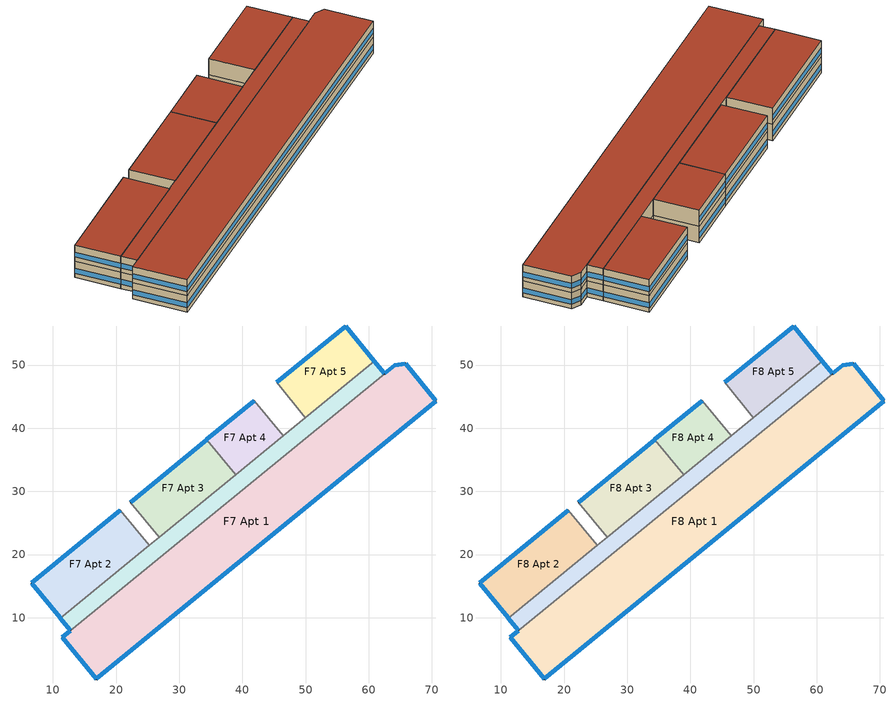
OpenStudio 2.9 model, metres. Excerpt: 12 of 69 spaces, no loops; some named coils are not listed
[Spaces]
F7 Apt 3
 floor to F6 Apt 3: 34.37,38.2 38.92,32.64 26.82,22.74 22.27,28.3 z18.94
 wall outside (Typical Insulated Steel Framed Exterior Wall R-15.63): 34.37,38.2 22.27,28.3 z18.94:21.79
 wall to F7 Apt 4: 38.92,32.64 34.37,38.2 z18.94:21.79
 wall to F7 corridor: 26.82,22.74 38.92,32.64 z18.94:21.79
 wall to Stair B (Typical Insulated Steel Framed Exterior Wall R-15.63): 22.27,28.3 26.82,22.74 z18.94:21.79
 window: 34.35,38.18 22.29,28.32 z19.7:20.56
F7 Apt 2
 floor to F6 Apt 2: 20.68,27 25.24,21.44 11.18,9.94 6.62,15.5 z18.94
 wall outside (Typical Insulated Steel Framed Exterior Wall R-15.63): 20.68,27 6.62,15.5 11.18,9.94 z18.94:21.79
 wall to F7 corridor: 11.18,9.94 25.24,21.44 z18.94:21.79
 wall to Stair B (Typical Insulated Steel Framed Exterior Wall R-15.63): 25.24,21.44 20.68,27 z18.94:21.79
 window: 20.67,26.99 6.64,15.52 / 6.64,15.48 11.16,9.96 z19.7:20.56
F7 Apt 1
 floor to F6 Apt 1: 65.83,50.18 70.64,44.31 16.85,0.3 11.46,6.89 64.12,49.98 z18.94
 wall outside (Typical Insulated Steel Framed Exterior Wall R-15.63): 12.78,7.97 11.46,6.89 16.85,0.3 70.64,44.31 65.83,50.18 64.12,49.98 62.5,48.65 z18.94:21.79
 wall to F7 corridor: 62.5,48.65 12.78,7.97 z18.94:21.79
 window: 16.87,0.32 70.62,44.29 / 11.47,6.87 16.83,0.32 / 70.62,44.33 65.85,50.16 z19.7:20.56; 12.76,7.96 11.48,6.91 / 65.81,50.18 64.15,49.98 / 64.1,49.96 62.52,48.66 z19.7:20.58
F7 Apt 4
 floor to F6 Apt 4: 41.89,44.35 46.44,38.79 38.92,32.64 34.37,38.2 z18.94
 wall outside (Typical Insulated Steel Framed Exterior Wall R-15.63): 41.89,44.35 34.37,38.2 z18.94:21.79
 wall to F7 corridor: 38.92,32.64 46.44,38.79 z18.94:21.79
 wall to Stair C (Typical Insulated Steel Framed Exterior Wall R-15.63): 46.44,38.79 41.89,44.35 z18.94:21.79
 window: 41.87,44.34 34.39,38.21 z19.7:20.56
F7 Apt 5
 floor to F6 Apt 5: 56.34,56.17 60.89,50.61 49.96,41.67 45.41,47.23 z18.94
 wall outside (Typical Insulated Steel Framed Exterior Wall R-15.63): 60.89,50.61 56.34,56.17 45.41,47.23 z18.94:21.79
 wall to F7 corridor: 49.96,41.67 60.89,50.61 z18.94:21.79
 wall to Stair C (Typical Insulated Steel Framed Exterior Wall R-15.63): 45.41,47.23 49.96,41.67 z18.94:21.79
 window: 56.32,56.16 45.43,47.25 / 60.87,50.63 56.36,56.15 z19.7:20.56
F7 corridor
 floor to F6 corridor: 60.89,50.61 62.5,48.65 12.78,7.97 11.18,9.94 z18.94
 wall outside (Typical Insulated Steel Framed Exterior Wall R-15.63): 11.18,9.94 12.78,7.97 / 62.5,48.65 60.89,50.61 z18.94:21.79
 wall to Stair B (Typical Insulated Steel Framed Exterior Wall R-15.63): 26.82,22.74 25.24,21.44 z18.94:21.79
 wall to Stair C (Typical Insulated Steel Framed Exterior Wall R-15.63): 49.96,41.67 46.44,38.79 z18.94:21.79
 window: 62.48,48.67 60.91,50.59 / 11.19,9.92 12.77,7.99 z19.7:20.57
F8 Apt 3
 floor to F7 Apt 3: 34.37,38.2 38.92,32.64 26.82,22.74 22.27,28.3 z21.79
 wall outside (Typical Insulated Steel Framed Exterior Wall R-15.63): 34.37,38.2 22.27,28.3 z21.79:24.63
 wall to F8 Apt 4: 38.92,32.64 34.37,38.2 z21.79:24.63
 wall to F8 corridor: 26.82,22.74 38.92,32.64 z21.79:24.63
 wall to Stair B (Typical Insulated Steel Framed Exterior Wall R-15.63): 22.27,28.3 26.82,22.74 z21.79:24.63
 window: 34.35,38.18 22.29,28.32 z22.55:23.4
 roof outside (Typical IEAD Roof R-31.25): 26.82,22.74 38.92,32.64 34.37,38.2 22.27,28.3 z24.63
F8 Apt 2
 floor to F7 Apt 2: 20.68,27 25.24,21.44 11.18,9.94 6.62,15.5 z21.79
 wall outside (Typical Insulated Steel Framed Exterior Wall R-15.63): 20.68,27 6.62,15.5 11.18,9.94 z21.79:24.63
 wall to F8 corridor: 11.18,9.94 25.24,21.44 z21.79:24.63
 wall to Stair B (Typical Insulated Steel Framed Exterior Wall R-15.63): 25.24,21.44 20.68,27 z21.79:24.63
 window: 20.67,26.99 6.64,15.52 z22.55:23.4; 6.64,15.48 11.16,9.96 z22.55:23.41
 roof outside (Typical IEAD Roof R-31.25): 11.18,9.94 25.24,21.44 20.68,27 6.62,15.5 z24.63
F8 Apt 5
 floor to F7 Apt 5: 56.34,56.17 60.89,50.61 49.96,41.67 45.41,47.23 z21.79
 wall outside (Typical Insulated Steel Framed Exterior Wall R-15.63): 60.89,50.61 56.34,56.17 45.41,47.23 z21.79:24.63
 wall to F8 corridor: 49.96,41.67 60.89,50.61 z21.79:24.63
 wall to Stair C (Typical Insulated Steel Framed Exterior Wall R-15.63): 45.41,47.23 49.96,41.67 z21.79:24.63
 window: 60.87,50.63 56.36,56.15 z22.55:23.41; 56.32,56.16 45.43,47.25 z22.55:23.4
 roof outside (Typical IEAD Roof R-31.25): 49.96,41.67 60.89,50.61 56.34,56.17 45.41,47.23 z24.63
F8 Apt 1
 floor to F7 Apt 1: 65.83,50.18 70.64,44.31 16.85,0.3 11.46,6.89 64.12,49.98 z21.79
 wall outside (Typical Insulated Steel Framed Exterior Wall R-15.63): 12.78,7.97 11.46,6.89 16.85,0.3 70.64,44.31 65.83,50.18 64.12,49.98 62.5,48.65 z21.79:24.63
 wall to F8 corridor: 62.5,48.65 12.78,7.97 z21.79:24.63
 window: 65.81,50.18 64.15,49.98 / 12.76,7.96 11.48,6.91 z22.55:23.43; 11.47,6.87 16.83,0.32 / 70.62,44.33 65.85,50.16 z22.55:23.41; 16.87,0.32 70.62,44.29 z22.55:23.4; 64.1,49.96 62.52,48.66 z22.55:23.42
 roof outside (Typical IEAD Roof R-31.25): 16.85,0.3 70.64,44.31 65.83,50.18 64.12,49.98 11.46,6.89 z24.63
F8 Apt 4
 floor to F7 Apt 4: 41.89,44.35 46.44,38.79 38.92,32.64 34.37,38.2 z21.79
 wall outside (Typical Insulated Steel Framed Exterior Wall R-15.63): 41.89,44.35 34.37,38.2 z21.79:24.63
 wall to F8 corridor: 38.92,32.64 46.44,38.79 z21.79:24.63
 wall to Stair C (Typical Insulated Steel Framed Exterior Wall R-15.63): 46.44,38.79 41.89,44.35 z21.79:24.63
 window: 41.87,44.34 34.39,38.21 z22.55:23.4
 roof outside (Typical IEAD Roof R-31.25): 38.92,32.64 46.44,38.79 41.89,44.35 34.37,38.2 z24.63
F8 corridor
 floor to F7 corridor: 60.89,50.61 62.5,48.65 12.78,7.97 11.18,9.94 z21.79
 wall outside (Typical Insulated Steel Framed Exterior Wall R-15.63): 11.18,9.94 12.78,7.97 / 62.5,48.65 60.89,50.61 z21.79:24.63
 wall to Stair B (Typical Insulated Steel Framed Exterior Wall R-15.63): 26.82,22.74 25.24,21.44 z21.79:24.63
 wall to Stair C (Typical Insulated Steel Framed Exterior Wall R-15.63): 49.96,41.67 46.44,38.79 z21.79:24.63
 window: 62.48,48.67 60.91,50.59 / 11.19,9.92 12.77,7.99 z22.55:23.42
 roof outside (Typical IEAD Roof R-31.25): 12.78,7.97 62.5,48.65 60.89,50.61 11.18,9.94 z24.63
[Building]
90.1-2013-MidriseApartment-ASHRAE 169-2006-4A PRM baseline created: 2019-10-16 18:10:48 -0400: Space Type=189.1-2009 - MidriseApartment - Apartment - CZ4-8; Default Construction Set=189.1-2009 - CZ3 - MidriseApartment
[Site]
New York J F Kennedy IntL Ar: Latitude {deg}=40.65; Longitude {deg}=-73.8; Time Zone {hr}=-5; Elevation {m}=5
[ClimateZones]
Climate Zone Institution Name 1=ASHRAE; Climate Zone Document Name 1=ANSI/ASHRAE Standard 169; Climate Zone Document Year 1=2006; Climate Zone Institution Name 2=CEC; Climate Zone Document Name 2=California Climate Zone Descriptions; Climate Zone Document Year 2=1995
[SizingPeriod:DesignDay] Barometric Pressure {Pa}=101289; Sky Clearness=0; Rain Indicator=0; Snow Indicator=0; Day of Month=21; Daylight Saving Time Indicator=0; Humidity Indicating Type=Wetbulb; Dry-Bulb Temperature Range Modifier Type=DefaultMultipliers
Name | Maximum Dry-Bulb Temperature {C} | Daily Dry-Bulb Temperature Range {deltaC} | Humidity Indicating Conditions at Maximum Dry-Bulb | Wind Speed {m/s} | Wind Direction {deg} | Month | Day Type | Solar Model Indicator | ASHRAE Taub | ASHRAE Taud
New York Laguardia Arpt Ann Htg 99.6% Condns DB | -10.8 | 0 | -10.8 | 7.5 | 320 | 1 | WinterDesignDay | ASHRAEClearSky
New York Laguardia Arpt Ann Clg .4% Condns DB=>MWB | 33.5 | 7.7 | 23.5 | 5.6 | 270 | 7 | SummerDesignDay | ASHRAETau | 0.532 | 1.821
[Construction]
ExtSlabCarpet 4in ClimateZone 1-8: MAT-CC05 4 HW CONCRETE, CP02 CARPET PAD
Interior Floor: F16 Acoustic tile, F05 Ceiling air space resistance, M11 100mm lightweight concrete
Interior Wall: G01a 19mm gypsum board, F04 Wall air space resistance, G01a 19mm gypsum board
Interior Ceiling: M11 100mm lightweight concrete, F05 Ceiling air space resistance, F16 Acoustic tile
Exterior Door: F08 Metal surface, I01 25mm insulation board
Interior Window: Clear 3mm
Interior Door; Interior Partition: G05 25mm wood
ASHRAE 189.1-2009 ExtRoof IEAD ClimateZone 2-5: Roof Membrane, Roof Insulation [21], Metal Decking
ASHRAE 189.1-2009 ExtWindow ClimateZone 3: Theoretical Glass [202]
ASHRAE 189.1-2009 ExtWall SteelFrame ClimateZone 1-3: MAT-SHEATH, Wall Insulation [33], 1/2IN Gypsum
Typical Insulated Steel Framed Exterior Wall R-15.63: 25mm Stucco, 5/8 in. Gypsum Board, Typical Insulation R-13.45 11, 5/8 in. Gypsum Board
Typical IEAD Roof R-31.25: Roof Membrane, Metal Roof Surface, Typical Insulation R-15.61
[Material] Thermal Absorptance=0.9
Name | Roughness | Thickness {m} | Conductivity {W/m-K} | Density {kg/m3} | Specific Heat {J/kg-K} | Solar Absorptance | Visible Absorptance
MAT-CC05 4 HW CONCRETE | Rough | 0.1016 | 1.311 | 2240 | 836.8 | 0.85 | 0.85
1/2IN Gypsum | Smooth | 0.0127 | 0.16 | 784.9 | 830 | 0.4 | 0.4
Roof Membrane | VeryRough | 0.0095 | 0.16 | 1121.29 | 1460 | 0.7 | 0.7
Metal Decking | MediumSmooth | 0.0015 | 45.006 | 7680 | 418.4 | 0.6 | 0.6
F16 Acoustic tile | MediumSmooth | 0.0191 | 0.06 | 368 | 590 | 0.3 | 0.3
M11 100mm lightweight concrete | MediumRough | 0.1016 | 0.53 | 1280 | 840 | 0.5 | 0.5
G01a 19mm gypsum board | MediumSmooth | 0.019 | 0.16 | 800 | 1090 | 0.4 | 0.4
F08 Metal surface; Metal Roof Surface | Smooth | 0.0008 | 45.28 | 7824 | 500 | 0.7 | 0.7
I01 25mm insulation board | MediumRough | 0.0254 | 0.03 | 43 | 1210 | 0.6 | 0.6
G05 25mm wood | MediumSmooth | 0.0254 | 0.15 | 608 | 1630 | 0.5 | 0.5
Roof Insulation [21] | MediumRough | 0.2105 | 0.049 | 265 | 836.8 | 0.7 | 0.7
Wall Insulation [33] | MediumRough | 0.0781 | 0.045 | 265 | 836.8 | 0.7 | 0.7
25mm Stucco | Smooth | 0.0254 | 0.72 | 1856 | 840 | 0.7 | 0.7
5/8 in. Gypsum Board | MediumSmooth | 0.0159 | 0.16 | 800 | 1090 | 0.7 | 0.7
[Material:NoMass] Roughness=Smooth; Thermal Absorptance=0.9
Name | Thermal Resistance {m2-K/W} | Solar Absorptance | Visible Absorptance
CP02 CARPET PAD | 0.1 | 0.8 | 0.8
MAT-SHEATH | 0.1 | 0.7 | 0.7
Typical Insulation R-13.45 11 | 2.368 | 0.7 | 0.7
Typical Insulation R-15.61 | 2.74908 | 0.7 | 0.7
[Material:AirGap]
Name | Thermal Resistance {m2-K/W}
F05 Ceiling air space resistance | 0.18
F04 Wall air space resistance | 0.15
[WindowMaterial:Glazing] Optical Data Type=SpectralAverage; Thickness {m}=0.003; Back Side Solar Reflectance at Normal Incidence=0; Back Side Visible Reflectance at Normal Incidence=0; Infrared Transmittance at Normal Incidence=0; Dirt Correction Factor for Solar and Visible Transmittance=1; Solar Diffusing=No
Name | Solar Transmittance at Normal Incidence | Front Side Solar Reflectance at Normal Incidence | Visible Transmittance at Normal Incidence | Front Side Visible Reflectance at Normal Incidence | Front Side Infrared Hemispherical Emissivity | Back Side Infrared Hemispherical Emissivity | Conductivity {W/m-K}
Clear 3mm | 0.837 | 0.075 | 0.898 | 0.081 | 0.84 | 0.84 | 0.9
Theoretical Glass [202] | 0.375 | 0.6 | 0.3192 | 0.6308 | 0.9 | 0.9 | 0.0192
[DefaultConstructionSet]
189.1-2009 - CZ3 - MidriseApartment: Default Exterior Surface Constructions=Default Surface Constructions 22; Default Interior Surface Constructions=Default Surface Constructions 23; Default Ground Contact Surface Constructions=Default Surface Constructions 24; Default Exterior SubSurface Constructions=Default Sub Surface Constructions 15; Default Interior SubSurface Constructions=Default Sub Surface Constructions 16; Interior Partition Construction=Interior Partition
[DefaultSurfaceConstructions]
Name | Floor Construction | Wall Construction | Roof Ceiling Construction
Default Surface Constructions 22 | ExtSlabCarpet 4in ClimateZone 1-8 | ASHRAE 189.1-2009 ExtWall SteelFrame ClimateZone 1-3 | ASHRAE 189.1-2009 ExtRoof IEAD ClimateZone 2-5
Default Surface Constructions 23 | Interior Floor | Interior Wall | Interior Ceiling
Default Surface Constructions 24 | ExtSlabCarpet 4in ClimateZone 1-8 | ExtSlabCarpet 4in ClimateZone 1-8 | ExtSlabCarpet 4in ClimateZone 1-8
[DefaultSubSurfaceConstructions]
Name | Fixed Window Construction | Operable Window Construction | Door Construction | Tubular Daylight Dome Construction | Tubular Daylight Diffuser Construction
Default Sub Surface Constructions 15 | ASHRAE 189.1-2009 ExtWindow ClimateZone 3 | ASHRAE 189.1-2009 ExtWindow ClimateZone 3 | Exterior Door | Interior Window | Interior Window
Default Sub Surface Constructions 16 | Interior Window | Interior Window | Interior Door
[ThermostatSetpoint:DualSetpoint]
Name | Heating Setpoint Temperature Schedule | Cooling Setpoint Temperature Schedule
Thermostat Setpoint Dual Setpoint 3; Thermostat Setpoint Dual Setpoint 8; Thermostat Setpoint Dual Setpoint 11; Thermostat Setpoint Dual Setpoint 13; Thermostat Setpoint Dual Setpoint 17; Thermostat Setpoint Dual Setpoint 20; Thermostat Setpoint Dual Setpoint 30; Thermostat Setpoint Dual Setpoint 31; Thermostat Setpoint Dual Setpoint 32; Thermostat Setpoint Dual Setpoint 33 | MidriseApartment Apartment HtgSetp | MidriseApartment Apartment ClgSetp
Thermostat Setpoint Dual Setpoint 42; Thermostat Setpoint Dual Setpoint 43 | MidriseApartment Corridor HtgSetp | MidriseApartment Corridor ClgSetp
[BuildingStory]
Name | Nominal Z Coordinate {m} | Nominal Floor to Floor Height {m}
Building Story 7; Building Story 8; Building Story 9; Building Story 10; Building Story 11; Building Story 12; Building Story 13; Building Story 14; Building Story 15; Building Story 16; Building Story 17; Building Story 28; Building Story 30 | 0 | 2.843784
Building Story 18 | 2.843784 | 2.843784
Building Story 19; Building Story 20; Building Story 21; Building Story 25; Building Story 37 | 0 | 4.7244
Building Story 22 | 0 | 13.2558
Building Story 23; Building Story 24 | 0 | 19.9065
Building Story 26; Building Story 29 | 0 | 8.531352
Building Story 27 | 0 | 11.3751
Building Story 31; Building Story 32; Building Story 33; Building Story 34; Building Story 35; Building Story 36 | 0 | 4.75488
Building Story 38 | 0 | 4.572
[Space] Default Construction Set=189.1-2009 - CZ3 - MidriseApartment
Name | Space Type | Building Story | Thermal Zone
F7 Apt 3 | 189.1-2009 - MidriseApartment - Apartment - CZ4-8 | Building Story 7 | Thermal Zone: F7 Apt 3
F7 Apt 2 | 189.1-2009 - MidriseApartment - Apartment - CZ4-8 | Building Story 7 | Thermal Zone: F7 Apt 2
F7 Apt 1 | 189.1-2009 - MidriseApartment - Apartment - CZ4-8 | Building Story 7 | Thermal Zone: F7 Apt 1
F7 Apt 4 | 189.1-2009 - MidriseApartment - Apartment - CZ4-8 | Building Story 7 | Thermal Zone: F7 Apt 4
F7 Apt 5 | 189.1-2009 - MidriseApartment - Apartment - CZ4-8 | Building Story 7 | Thermal Zone: F7 Apt 5
F8 Apt 3 | 189.1-2009 - MidriseApartment - Apartment - CZ4-8 | Building Story 8 | Thermal Zone: F8 Apt 3
F8 Apt 2 | 189.1-2009 - MidriseApartment - Apartment - CZ4-8 | Building Story 8 | Thermal Zone: F8 Apt 2
F8 Apt 5 | 189.1-2009 - MidriseApartment - Apartment - CZ4-8 | Building Story 8 | Thermal Zone: F8 Apt 5
F8 Apt 1 | 189.1-2009 - MidriseApartment - Apartment - CZ4-8 | Building Story 8 | Thermal Zone: F8 Apt 1
F8 Apt 4 | 189.1-2009 - MidriseApartment - Apartment - CZ4-8 | Building Story 8 | Thermal Zone: F8 Apt 4
F8 corridor | 189.1-2009 - Office - Corridor - CZ4-8 | Building Story 8 | Thermal Zone: F8 corridor
F7 corridor | 189.1-2009 - Office - Corridor - CZ4-8 | Building Story 7 | Thermal Zone: F7 corridor
[SpaceType]
Name | Default Schedule Set | Design Specification Outdoor Air Object | Standards Building Type | Standards Space Type
189.1-2009 - MidriseApartment - Apartment - CZ4-8 | 189.1-2009 - MidriseApartment - Apartment - CZ4-8 Schedule Set | 189.1-2009 - MidriseApartment - Apartment - CZ4-8 Ventilation | MidriseApartment | Apartment
189.1-2009 - Office - Corridor - CZ4-8 | 189.1-2009 - Office - Corridor - CZ4-8 Schedule Set | 189.1-2009 - Office - Corridor - CZ4-8 Ventilation | Office | Corridor
[DefaultScheduleSet]
Name | Number of People Schedule | People Activity Level Schedule | Lighting Schedule | Electric Equipment Schedule | Infiltration Schedule
189.1-2009 - MidriseApartment - Apartment - CZ4-8 Schedule Set | MidriseApartment Apartment Occ | MidriseApartment Activity | MidriseApartment Apartment Light | MidriseApartment Apartment Equip | MidriseApartment Infil
189.1-2009 - Office - Corridor - CZ4-8 Schedule Set | Office Work Occ | Office Activity 1 | Common Area  Light | Common Area Equip | Office Infil Quarter On
[People:Definition] Number of People Calculation Method=People/Area; Fraction Radiant=0.3
Name | People per Space Floor Area {person/m2}
189.1-2009 - MidriseApartment - Apartment - CZ4-8 People Definition | 0.0283091
189.1-2009 - Office - Corridor - CZ4-8 People Definition | 0.0107639
[People] Multiplier=1
Name | People Definition | Space or SpaceType | Number of People Schedule
189.1-2009 - MidriseApartment - Apartment - CZ4-8 People | 189.1-2009 - MidriseApartment - Apartment - CZ4-8 People Definition | 189.1-2009 - MidriseApartment - Apartment - CZ4-8
189.1-2009 - Office - Corridor - CZ4-8 People | 189.1-2009 - Office - Corridor - CZ4-8 People Definition | 189.1-2009 - Office - Corridor - CZ4-8 | Common Space Occ
[SpaceInfiltration:DesignFlowRate] Design Flow Rate Calculation Method=Flow/ExteriorArea; Flow per Exterior Surface Area {m3/s-m2}=0.000226568
Name | Space or SpaceType
189.1-2009 - MidriseApartment - Apartment - CZ4-8 Infiltration | 189.1-2009 - MidriseApartment - Apartment - CZ4-8
189.1-2009 - Office - Corridor - CZ4-8 Infiltration | 189.1-2009 - Office - Corridor - CZ4-8
[ElectricEquipment:Definition] Design Level Calculation Method=Watts/Area
Name | Watts per Space Floor Area {W/m2}
189.1-2009 - MidriseApartment - Apartment - CZ4-8 Electric Equipment Definition | 10.441
189.1-2009 - Office - Corridor - CZ4-8 Electric Equipment Definition | 1.72223
[ElectricEquipment]
Name | Electric Equipment Definition | Space or SpaceType
189.1-2009 - MidriseApartment - Apartment - CZ4-8 Electric Equipment | 189.1-2009 - MidriseApartment - Apartment - CZ4-8 Electric Equipment Definition | 189.1-2009 - MidriseApartment - Apartment - CZ4-8
189.1-2009 - Office - Corridor - CZ4-8 Electric Equipment | 189.1-2009 - Office - Corridor - CZ4-8 Electric Equipment Definition | 189.1-2009 - Office - Corridor - CZ4-8
[ThermalZone] Use Ideal Air Loads=No
Name | Thermostat | Primary Daylighting Control | Fraction of Zone Controlled by Primary Daylighting Control | Secondary Daylighting Control | Fraction of Zone Controlled by Secondary Daylighting Control
Thermal Zone: F7 Apt 3 | Thermostat Setpoint Dual Setpoint 8
Thermal Zone: F7 Apt 2 | Thermostat Setpoint Dual Setpoint 17 | F7 Apt 2 Daylt Sensor 1 | 0.294 | F7 Apt 2 Daylt Sensor 2 | 0.254
Thermal Zone: F7 Apt 1 | Thermostat Setpoint Dual Setpoint 11 | F7 Apt 1 Daylt Sensor 1 | 0.236 | F7 Apt 1 Daylt Sensor 2 | 0.206
Thermal Zone: F7 Apt 4 | Thermostat Setpoint Dual Setpoint 3
Thermal Zone: F7 Apt 5 | Thermostat Setpoint Dual Setpoint 20 | F7 Apt 5 Daylt Sensor 1 | 0.314
Thermal Zone: F8 Apt 3 | Thermostat Setpoint Dual Setpoint 13
Thermal Zone: F8 Apt 2 | Thermostat Setpoint Dual Setpoint 31 | F8 Apt 2 Daylt Sensor 1 | 0.294 | F8 Apt 2 Daylt Sensor 2 | 0.254
Thermal Zone: F8 Apt 5 | Thermostat Setpoint Dual Setpoint 30 | F8 Apt 5 Daylt Sensor 1 | 0.314
Thermal Zone: F8 Apt 1 | Thermostat Setpoint Dual Setpoint 32 | F8 Apt 1 Daylt Sensor 1 | 0.236 | F8 Apt 1 Daylt Sensor 2 | 0.206
Thermal Zone: F8 Apt 4 | Thermostat Setpoint Dual Setpoint 33
Thermal Zone: F8 corridor | Thermostat Setpoint Dual Setpoint 42 | F8 corridor Daylt Sensor 1 | 0.999 | F8 corridor Daylt Sensor 2 | 8.67362e-19
Thermal Zone: F7 corridor | Thermostat Setpoint Dual Setpoint 43 | F7 corridor Daylt Sensor 1 | 0.999 | F7 corridor Daylt Sensor 2 | 8.67362e-19
[Sizing:Zone] Zone Cooling Design Supply Air Temperature Input Method=SupplyAirTemperature; Zone Cooling Design Supply Air Temperature {C}=14; Zone Cooling Design Supply Air Temperature Difference {deltaC}=11.11; Zone Heating Design Supply Air Temperature Input Method=SupplyAirTemperature; Zone Heating Design Supply Air Temperature Difference {deltaC}=11.11; Zone Cooling Design Supply Air Humidity Ratio {kg-H2O/kg-air}=0.0085; Zone Heating Design Supply Air Humidity Ratio {kg-H2O/kg-air}=0.008; Cooling Design Air Flow Method=DesignDay; Heating Design Air Flow Method=DesignDay; Account for Dedicated Outdoor Air System=No; Dedicated Outdoor Air System Control Strategy=NeutralSupplyAir; Dedicated Outdoor Air Low Setpoint Temperature for Design {C}=autosize; Dedicated Outdoor Air High Setpoint Temperature for Design {C}=autosize
Name | Zone Heating Design Supply Air Temperature {C}
Thermal Zone: GF Elevator stair; Thermal Zone: F4 corridor 2; Thermal Zone: F2 corridor 2; Thermal Zone: F3 corridor 2; Thermal Zone: F3 corridor 1; Thermal Zone: F4 corridor 1; Thermal Zone: F5 corridor; Thermal Zone: F6 corridor; Thermal Zone: F8 corridor; Thermal Zone: F7 corridor; Thermal Zone: Stair D; Thermal Zone: Stair A; Thermal Zone: Stair B; Thermal Zone: Stair C; Thermal Zone: F2 corridor; Thermal Zone: GF corridor; Thermal Zone: GF corridor 3 | 26.7111
; ; ; ; ; ; ; ; ; ; ; ; ; ; ; ; ; ; ; ; ; ; ; ; ; ; ; ; ; ; ; ; ; ; ; Thermal Zone: FG staff restroom; Thermal Zone: GF parking;  | 40
[Zone equipment]
Thermal Zone: GF Elevator stair: Thermal Zone: GF Elevator stair Unit Heater
Thermal Zone: F4 corridor 2: Thermal Zone: F4 corridor 2 Unit Heater
Thermal Zone: F2 corridor 2: Thermal Zone: F2 corridor 2 Unit Heater
Thermal Zone: F3 corridor 2: Thermal Zone: F3 corridor 2 Unit Heater
Thermal Zone: F3 corridor 1: Thermal Zone: F3 corridor 1 Unit Heater
Thermal Zone: F4 corridor 1: Thermal Zone: F4 corridor 1 Unit Heater
Thermal Zone: F5 corridor: Thermal Zone: F5 corridor Unit Heater
Thermal Zone: F6 corridor: Thermal Zone: F6 corridor Unit Heater
Thermal Zone: F8 corridor: Thermal Zone: F8 corridor Unit Heater
Thermal Zone: F7 corridor: Thermal Zone: F7 corridor Unit Heater
Thermal Zone: Stair D: Thermal Zone: Stair D Unit Heater
Thermal Zone: Stair A: Thermal Zone: Stair A Unit Heater
Thermal Zone: Stair B: Thermal Zone: Stair B Unit Heater
Thermal Zone: Stair C: Thermal Zone: Stair C Unit Heater
Thermal Zone: F2 corridor: Thermal Zone: F2 corridor Unit Heater
Thermal Zone: GF corridor: Thermal Zone: GF corridor Unit Heater
Thermal Zone: GF corridor 3: Thermal Zone: GF corridor 3 Unit Heater
[Lights:Definition] Design Level Calculation Method=Watts/Area
Name | Watts per Space Floor Area {W/m2} | Fraction Radiant | Fraction Visible | Return Air Fraction
189.1-2009 - MidriseApartment - Apartment - CZ4-8 Additional Lights Definition | 7.53474 | 0 | 0 | 0
189.1-2009 - Office - Corridor - CZ4-8 Lights Definition | 5.38196 | 0.4 | 0.2 | 0.4
[Lights]
Name | Lights Definition | Space or SpaceType | Fraction Replaceable
189.1-2009 - MidriseApartment - Apartment - CZ4-8 Additional Lights | 189.1-2009 - MidriseApartment - Apartment - CZ4-8 Additional Lights Definition | 189.1-2009 - MidriseApartment - Apartment - CZ4-8 | 0
189.1-2009 - Office - Corridor - CZ4-8 Lights | 189.1-2009 - Office - Corridor - CZ4-8 Lights Definition | 189.1-2009 - Office - Corridor - CZ4-8 | 1
[DesignSpecification:OutdoorAir] Outdoor Air Flow per Floor Area {m3/s-m2}=0; Outdoor Air Flow Rate {m3/s}=0
Name | Outdoor Air Flow per Person {m3/s-person} | Outdoor Air Method | Outdoor Air Flow Air Changes per Hour {1/hr}
189.1-2009 - MidriseApartment - Apartment - CZ4-8 Ventilation | 0.021332
189.1-2009 - Office - Corridor - CZ4-8 Ventilation | 0.0212376 | Sum | 0
[Daylighting:Control] Position Z-Coordinate {m}=0.762; Psi Rotation Around X-Axis {deg}=0; Theta Rotation Around Y-Axis {deg}=-0; Phi Rotation Around Z-Axis {deg}=0; Illuminance Setpoint {lux}=375; Lighting Control Type=Stepped; Minimum Input Power Fraction for Continuous Dimming Control=0.3; Minimum Light Output Fraction for Continuous Dimming Control=0.2; Number of Stepped Control Steps=3; Probability Lighting will be Reset When Needed in Manual Stepped Control=1; Maximum Allowable Discomfort Glare Index=22
Name | Space | Position X-Coordinate {m} | Position Y-Coordinate {m}
F7 Apt 1 Daylt Sensor 1 | F7 Apt 1 | -21.0516 | -26.8475
F7 Apt 1 Daylt Sensor 2 | F7 Apt 1 | -21.7362 | -26.0107
F7 Apt 2 Daylt Sensor 1 | F7 Apt 2 | -15.5082 | -8.04507
F7 Apt 2 Daylt Sensor 2 | F7 Apt 2 | -14.6685 | -7.35811
F7 Apt 5 Daylt Sensor 1 | F7 Apt 5 | 1.44818 | -3.45781
F7 corridor Daylt Sensor 1 | F7 corridor | -49.6846 | -39.0097
F7 corridor Daylt Sensor 2 | F7 corridor | -48.839 | -38.318
F8 Apt 1 Daylt Sensor 1 | F8 Apt 1 | -21.0516 | -26.8475
F8 Apt 1 Daylt Sensor 2 | F8 Apt 1 | -21.7362 | -26.0107
F8 Apt 2 Daylt Sensor 1 | F8 Apt 2 | -15.5082 | -8.04507
F8 Apt 2 Daylt Sensor 2 | F8 Apt 2 | -14.6685 | -7.35811
F8 Apt 5 Daylt Sensor 1 | F8 Apt 5 | 1.44818 | -3.45781
F8 corridor Daylt Sensor 1 | F8 corridor | -49.6846 | -39.0097
F8 corridor Daylt Sensor 2 | F8 corridor | -48.839 | -38.318
[AvailabilityManager:NightCycle] Control Type=CycleOnAny; Thermostat Tolerance {deltaC}=1; Cycling Run Time {s}=1800
Availability Manager Night Cycle 1; Availability Manager Night Cycle 2; Availability Manager Night Cycle 3; Availability Manager Night Cycle 4; Availability Manager Night Cycle 5; Availability Manager Night Cycle 6; Availability Manager Night Cycle 7; Availability Manager Night Cycle 8; Availability Manager Night Cycle 9; Availability Manager Night Cycle 10
[Fan:ConstantVolume] Availability Schedule=Always On Discrete; Pressure Rise {Pa}=289.256; Maximum Flow Rate {m3/s}=AutoSize; Motor In Airstream Fraction=1
Name | Fan Total Efficiency | Motor Efficiency
Thermal Zone: F2 corridor UnitHeater Fan; Thermal Zone: F2 corridor 2 UnitHeater Fan; Thermal Zone: F3 corridor 2 UnitHeater Fan; Thermal Zone: F4 corridor 2 UnitHeater Fan; Thermal Zone: F5 corridor UnitHeater Fan; Thermal Zone: F6 corridor UnitHeater Fan; Thermal Zone: F7 corridor UnitHeater Fan; Thermal Zone: F8 corridor UnitHeater Fan; Thermal Zone: GF corridor UnitHeater Fan; Thermal Zone: GF corridor 3 UnitHeater Fan; Thermal Zone: GF Elevator stair UnitHeater Fan; Thermal Zone: Stair A UnitHeater Fan | 0.455 | 0.7
Thermal Zone: F3 corridor 1 UnitHeater Fan; Thermal Zone: F4 corridor 1 UnitHeater Fan; Thermal Zone: Stair B UnitHeater Fan; Thermal Zone: Stair C UnitHeater Fan; Thermal Zone: Stair D UnitHeater Fan | 0.55575 | 0.855
[Coil:Heating:Gas] Availability Schedule=Always On Discrete; Gas Burner Efficiency=0.8; Nominal Capacity {W}=AutoSize; Parasitic Electric Load {W}=0; Parasitic Gas Load {W}=0
Thermal Zone: F2 corridor UnitHeater Gas Htg Coil; Thermal Zone: F2 corridor 2 UnitHeater Gas Htg Coil; Thermal Zone: F3 corridor 1 UnitHeater Gas Htg Coil; Thermal Zone: F3 corridor 2 UnitHeater Gas Htg Coil; Thermal Zone: F4 corridor 1 UnitHeater Gas Htg Coil; Thermal Zone: F4 corridor 2 UnitHeater Gas Htg Coil; Thermal Zone: F5 corridor UnitHeater Gas Htg Coil; Thermal Zone: F6 corridor UnitHeater Gas Htg Coil; Thermal Zone: F7 corridor UnitHeater Gas Htg Coil; Thermal Zone: F8 corridor UnitHeater Gas Htg Coil; Thermal Zone: GF corridor UnitHeater Gas Htg Coil; Thermal Zone: GF corridor 3 UnitHeater Gas Htg Coil; Thermal Zone: GF Elevator stair UnitHeater Gas Htg Coil; Thermal Zone: Stair A UnitHeater Gas Htg Coil; Thermal Zone: Stair B UnitHeater Gas Htg Coil; Thermal Zone: Stair C UnitHeater Gas Htg Coil; Thermal Zone: Stair D UnitHeater Gas Htg Coil
[ZoneHVAC:UnitHeater] Availability Schedule=Always On Discrete; Maximum Supply Air Flow Rate {m3/s}=autosize; Fan Control Type=OnOff; Minimum Hot Water Flow Rate {m3/s}=0; Heating Convergence Tolerance=0.001
Name | Supply Air Fan | Heating Coil
Thermal Zone: F2 corridor Unit Heater | Thermal Zone: F2 corridor UnitHeater Fan | Thermal Zone: F2 corridor UnitHeater Gas Htg Coil
Thermal Zone: F2 corridor 2 Unit Heater | Thermal Zone: F2 corridor 2 UnitHeater Fan | Thermal Zone: F2 corridor 2 UnitHeater Gas Htg Coil
Thermal Zone: F3 corridor 1 Unit Heater | Thermal Zone: F3 corridor 1 UnitHeater Fan | Thermal Zone: F3 corridor 1 UnitHeater Gas Htg Coil
Thermal Zone: F3 corridor 2 Unit Heater | Thermal Zone: F3 corridor 2 UnitHeater Fan | Thermal Zone: F3 corridor 2 UnitHeater Gas Htg Coil
Thermal Zone: F4 corridor 1 Unit Heater | Thermal Zone: F4 corridor 1 UnitHeater Fan | Thermal Zone: F4 corridor 1 UnitHeater Gas Htg Coil
Thermal Zone: F4 corridor 2 Unit Heater | Thermal Zone: F4 corridor 2 UnitHeater Fan | Thermal Zone: F4 corridor 2 UnitHeater Gas Htg Coil
Thermal Zone: F5 corridor Unit Heater | Thermal Zone: F5 corridor UnitHeater Fan | Thermal Zone: F5 corridor UnitHeater Gas Htg Coil
Thermal Zone: F6 corridor Unit Heater | Thermal Zone: F6 corridor UnitHeater Fan | Thermal Zone: F6 corridor UnitHeater Gas Htg Coil
Thermal Zone: F7 corridor Unit Heater | Thermal Zone: F7 corridor UnitHeater Fan | Thermal Zone: F7 corridor UnitHeater Gas Htg Coil
Thermal Zone: F8 corridor Unit Heater | Thermal Zone: F8 corridor UnitHeater Fan | Thermal Zone: F8 corridor UnitHeater Gas Htg Coil
Thermal Zone: GF corridor Unit Heater | Thermal Zone: GF corridor UnitHeater Fan | Thermal Zone: GF corridor UnitHeater Gas Htg Coil
Thermal Zone: GF corridor 3 Unit Heater | Thermal Zone: GF corridor 3 UnitHeater Fan | Thermal Zone: GF corridor 3 UnitHeater Gas Htg Coil
Thermal Zone: GF Elevator stair Unit Heater | Thermal Zone: GF Elevator stair UnitHeater Fan | Thermal Zone: GF Elevator stair UnitHeater Gas Htg Coil
Thermal Zone: Stair A Unit Heater | Thermal Zone: Stair A UnitHeater Fan | Thermal Zone: Stair A UnitHeater Gas Htg Coil
Thermal Zone: Stair B Unit Heater | Thermal Zone: Stair B UnitHeater Fan | Thermal Zone: Stair B UnitHeater Gas Htg Coil
Thermal Zone: Stair C Unit Heater | Thermal Zone: Stair C UnitHeater Fan | Thermal Zone: Stair C UnitHeater Gas Htg Coil
Thermal Zone: Stair D Unit Heater | Thermal Zone: Stair D UnitHeater Fan | Thermal Zone: Stair D UnitHeater Gas Htg Coil
[Schedule:Ruleset]
Name | Default Day Schedule | Summer Design Day Schedule | Winter Design Day Schedule
Common Area  Light | Office Bldg Light Default Schedule | Office Bldg Light Summer Design Day | Office Bldg Light Winter Design Day
Common Space Occ | Office Bldg Occ Default Schedule 1 | Office Bldg Occ Summer Design Day 1 | Office Bldg Occ Winter Design Day 1
Office Infil Quarter On | Office Infil Quarter On Default Schedule | Office Infil Quarter On Summer Design Day | Office Infil Quarter On Winter Design Day
Common Area Equip | Office Bldg Equip Default Schedule | Office Bldg Equip Summer Design Day | Office Bldg Equip Winter Design Day
Office Work Occ | Office Bldg Occ Default Schedule | Office Bldg Occ Summer Design Day | Office Bldg Occ Winter Design Day
MidriseApartment Apartment Light | MidriseApartment Apartment Light Default Schedule | MidriseApartment Apartment Light Summer Design Day | MidriseApartment Apartment Light Winter Design Day
MidriseApartment Apartment Occ | MidriseApartment Apartment Occ Default Schedule | MidriseApartment Apartment Occ Summer Design Day | MidriseApartment Apartment Occ Winter Design Day
MidriseApartment Activity | MidriseApartment Activity Default Schedule | MidriseApartment Activity Summer Design Day | MidriseApartment Activity Winter Design Day
MidriseApartment Infil | MidriseApartment Infil Default Schedule | MidriseApartment Infil Summer Design Day | MidriseApartment Infil Winter Design Day
MidriseApartment Apartment Equip | MidriseApartment Apartment Equip Default Schedule | MidriseApartment Apartment Equip Summer Design Day | MidriseApartment Apartment Equip Winter Design Day
MidriseApartment Apartment HtgSetp | MidriseApartment Apartment HtgSetp Default Schedule | Schedule Day 5 | Schedule Day 4
MidriseApartment Apartment ClgSetp | MidriseApartment Apartment ClgSetp Default Schedule | Schedule Day 3 | Schedule Day 2
MidriseApartment Corridor HtgSetp | Schedule Day 1 | Schedule Day 8 | Schedule Day 7
MidriseApartment Corridor ClgSetp | Schedule Day 6 | Schedule Day 11 | Schedule Day 10
Office Activity 1 | Office Activity Default Schedule 2 | Office Activity Summer Design Day 2 | Office Activity Winter Design Day 2
[Schedule:Day]
Office Bldg Light Default Schedule: 5, 0, 0.05, 7, 0, 0.1, 8, 0, 0.3, 17, 0, 0.9, 18, 0, 0.7, 20, 0, 0.5, 22, 0, 0.3, 23, 0, 0.1, 24, 0, 0.05
Office Bldg Light Summer Design Day; Office Infil Quarter On Rule 1 Day Schedule; Office Bldg Equip Summer Design Day; MidriseApartment Infil Default Schedule; MidriseApartment Infil Summer Design Day; MidriseApartment Infil Winter Design Day: 24, 0, 1
Office Bldg Light Winter Design Day; Office Bldg Occ Winter Design Day 1; Office Bldg Occ Rule 1 Day Schedule 1; Office Bldg Equip Winter Design Day; Office Bldg Occ Winter Design Day; Office Bldg Occ Rule 1 Day Schedule: 24, 0, 0
Office Bldg Light Rule 1 Day Schedule: 24, 0, 0.05
Office Bldg Light Rule 2 Day Schedule: 6, 0, 0.05, 8, 0, 0.1, 14, 0, 0.5, 17, 0, 0.15, 24, 0, 0.05
Office Bldg Occ Default Schedule 1: 6, 0, 0, 7, 0, 0.1, 8, 0, 0.2, 14, 0, 0.4, 18, 0, 0.1, 21, 0, 0.4, 22, 0, 0.1, 24, 0, 0.05
Office Bldg Occ Summer Design Day 1; Office Bldg Occ Summer Design Day: 6, 0, 0, 22, 0, 1, 24, 0, 0.05
Office Bldg Occ Rule 2 Day Schedule 1: 6, 0, 0, 8, 0, 0.1, 14, 0, 0.25, 17, 0, 0.1, 24, 0, 0
Office Infil Quarter On Default Schedule; Office Infil Quarter On Summer Design Day: 6, 0, 1, 22, 0, 0.25, 24, 0, 1
Office Infil Quarter On Winter Design Day; Office Infil Quarter On Rule 2 Day Schedule: 6, 0, 1, 18, 0, 0.25, 24, 0, 1
Office Bldg Equip Default Schedule: 6, 0, 0.1, 7, 0, 0.3, 10, 0, 0.45, 18, 0, 0.3, 19, 0, 0.6, 20, 0, 0.8, 21, 0, 0.9, 22, 0, 0.8, 23, 0, 0.6, 24, 0, 0.3
Office Bldg Equip Rule 1 Day Schedule: 24, 0, 0.3
Office Bldg Equip Rule 2 Day Schedule: 6, 0, 0.3, 8, 0, 0.4, 14, 0, 0.5, 17, 0, 0.35, 24, 0, 0.3
Office Bldg Occ Default Schedule: 6, 0, 0, 7, 0, 0.1, 8, 0, 0.2, 12, 0, 0.85, 13, 0, 0.5, 17, 0, 0.85, 18, 0, 0.7, 20, 0, 0.4, 22, 0, 0.1, 24, 0, 0.05
Office Bldg Occ Rule 2 Day Schedule: 6, 0, 0, 8, 0, 0.1, 14, 0, 0.4, 17, 0, 0.1, 24, 0, 0
MidriseApartment Apartment Light Default Schedule: 6, 0, 0.016, 7, 0, 0.077, 9, 0, 0.14, 12, 0, 0.108, 17, 0, 0.077, 18, 0, 0.108, 22, 0, 0.217, 23, 0, 0.186, 24, 0, 0.016
MidriseApartment Apartment Light Summer Design Day; MidriseApartment Apartment Light Winter Design Day: 4, 0, 0.067, 5, 0, 0.187, 6, 0, 0.394, 7, 0, 0.44, 8, 0, 0.393, 9, 0, 0.172, 15, 0, 0.119, 16, 0, 0.206, 17, 0, 0.439, 18, 0, 0.616, 19, 0, 0.829, 20, 0, 0.986, 21, 0, 1, 22, 0, 0.692, 23, 0, 0.384, 24, 0, 0.16
MidriseApartment Apartment Occ Default Schedule; MidriseApartment Apartment Occ Summer Design Day; MidriseApartment Apartment Occ Winter Design Day: 7, 0, 1, 8, 0, 0.85, 9, 0, 0.39, 16, 0, 0.25, 17, 0, 0.3, 18, 0, 0.52, 21, 0, 0.87, 24, 0, 1
MidriseApartment Activity Default Schedule; MidriseApartment Activity Summer Design Day; MidriseApartment Activity Winter Design Day: 24, 0, 120
MidriseApartment Apartment Equip Default Schedule: 8, 0, 0.05, 18, 0, 0.5, 19, 0, 0.35, 24, 0, 0.05
MidriseApartment Apartment Equip Summer Design Day; MidriseApartment Apartment Equip Winter Design Day: 1, 0, 0.45, 2, 0, 0.41, 3, 0, 0.39, 5, 0, 0.38, 6, 0, 0.43, 7, 0, 0.54, 8, 0, 0.65, 9, 0, 0.66, 10, 0, 0.67, 11, 0, 0.69, 12, 0, 0.7, 13, 0, 0.69, 14, 0, 0.66, 15, 0, 0.65, 16, 0, 0.68, 17, 0, 0.8, 19, 0, 1, 20, 0, 0.93, 21, 0, 0.89, 22, 0, 0.85, 23, 0, 0.71, 24, 0, 0.58
MidriseApartment Apartment HtgSetp Default Schedule: 6, 0, 21.1, 23, 0, 22.2222, 24, 0, 21.1
Schedule Day 5; Schedule Day 4: 24, 0, 21.1
MidriseApartment Apartment ClgSetp Default Schedule: 9, 0, 25.5555, 15, 0, 26.6667, 24, 0, 25.5555
Schedule Day 3; Schedule Day 2: 24, 0, 23.9
Schedule Day 1; Schedule Day 8; Schedule Day 7: 24, 0, 15.6
Schedule Day 6; Schedule Day 11; Schedule Day 10: 24, 0, 40
Office Activity Default Schedule 2; Office Activity Summer Design Day 2; Office Activity Winter Design Day 2: 24, 0, 132
[Schedule:Rule] Apply Monday=No; Apply Tuesday=No; Apply Wednesday=No; Apply Thursday=No; Apply Friday=No; Date Specification Type=DateRange; Start Month=1; Start Day=1; End Month=12; End Day=31
Name | Schedule Ruleset | Rule Order | Day Schedule | Apply Sunday | Apply Saturday
Office Bldg Light Rule 1 | Common Area  Light | 0 | Office Bldg Light Rule 1 Day Schedule | Yes | No
Office Bldg Light Rule 2 | Common Area  Light | 1 | Office Bldg Light Rule 2 Day Schedule | No | Yes
Office Misc Occ Rule 1 | Common Space Occ | 0 | Office Bldg Occ Rule 1 Day Schedule 1 | Yes | No
Office Misc Occ Rule 2 | Common Space Occ | 1 | Office Bldg Occ Rule 2 Day Schedule 1 | No | Yes
Office Infil Quarter On Rule 1 | Office Infil Quarter On | 0 | Office Infil Quarter On Rule 1 Day Schedule | Yes | No
Office Infil Quarter On Rule 2 | Office Infil Quarter On | 1 | Office Infil Quarter On Rule 2 Day Schedule | No | Yes
Office Bldg Equip Rule 1 | Common Area Equip | 0 | Office Bldg Equip Rule 1 Day Schedule | Yes | No
Office Bldg Equip Rule 2 | Common Area Equip | 1 | Office Bldg Equip Rule 2 Day Schedule | No | Yes
Office Work Occ Rule 1 | Office Work Occ | 0 | Office Bldg Occ Rule 1 Day Schedule | Yes | No
Office Work Occ Rule 2 | Office Work Occ | 1 | Office Bldg Occ Rule 2 Day Schedule | No | Yes
[Schedule:Constant]
Always On Discrete: Value=1
